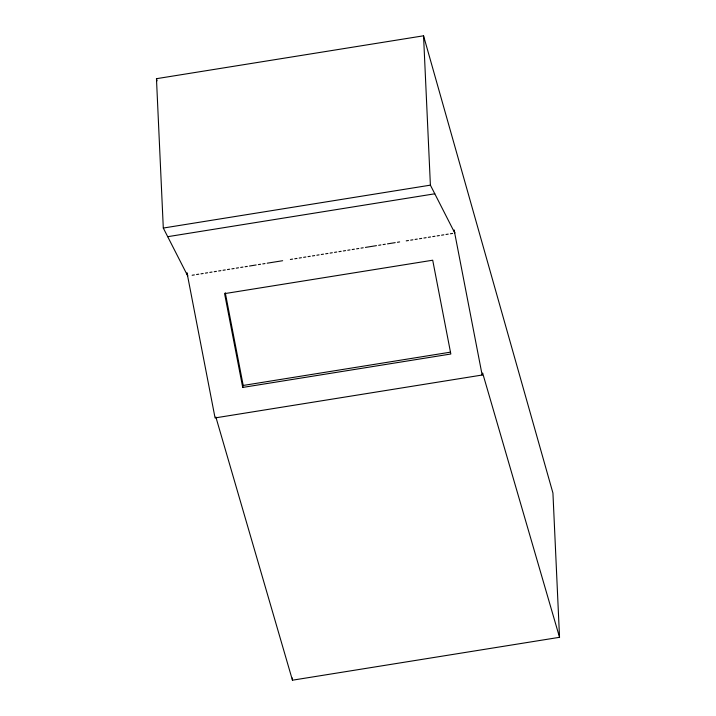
<?xml version="1.0" encoding="UTF-8"?>
<svg xmlns="http://www.w3.org/2000/svg" width="716" height="716" viewBox="0 0 716 716"><rect width="100%" height="100%" fill="white"/><g stroke="black" fill="none" stroke-linecap="round" stroke-linejoin="round"><path stroke-width="1.07" d="M242.715 387.428L224.582 293.632L432.706 260.212L450.838 354.008L242.715 387.428L243.198 385.45L225.272 292.746M559.536 637.312L552.931 493.02L423.55 35.8L156.464 78.688L163.302 228.046L187.735 275.955L187.019 272.868L215.069 417.92L482.154 375.032L482.638 373.054L559.536 637.312L292.45 680.2L215.856 417.016M163.302 228.046L430.397 185.149L454.821 233.058L454.114 229.979L482.154 375.032M167.705 236.683L434.8 193.794M192.148 275.248L194.358 274.89M196.56 274.532L198.771 274.183M200.981 273.825L203.183 273.476M205.394 273.118L207.595 272.76M209.806 272.411L212.017 272.053M214.218 271.704L216.429 271.346M218.64 270.988L220.841 270.639M223.052 270.281L225.254 269.932M227.464 269.574L229.675 269.216M231.877 268.867L234.087 268.509M236.298 268.151L238.5 267.802M240.71 267.444L242.921 267.095M245.123 266.737L247.333 266.379M249.535 266.03L256.158 264.965M258.369 264.607L260.579 264.258M262.781 263.9L264.992 263.551M267.193 263.193L282.65 260.714M290.374 259.469L292.584 259.111M294.786 258.762L296.997 258.404M299.207 258.055L301.409 257.697M303.62 257.339L305.83 256.99M308.032 256.632L310.243 256.283M312.445 255.925L314.655 255.567M316.866 255.218L319.067 254.86M321.278 254.511L323.489 254.153M325.69 253.795L327.901 253.446M330.103 253.088L332.314 252.739M334.524 252.381L336.726 252.023M338.937 251.674L341.147 251.316M343.349 250.967L345.56 250.609M347.77 250.251L349.972 249.902M352.183 249.544L354.384 249.186M356.595 248.837L358.805 248.479M361.007 248.13L363.218 247.772M365.429 247.414L376.464 245.642M378.666 245.293L380.876 244.935M383.087 244.586L385.289 244.228M387.499 243.87L395.223 242.635M397.434 242.276L399.635 241.927M406.258 240.862L408.469 240.504M410.68 240.155L412.881 239.797M415.092 239.439L417.294 239.09M419.504 238.732L421.715 238.374M423.917 238.025L426.127 237.667M428.338 237.318L430.54 236.96M432.75 236.602L434.952 236.253M437.163 235.895L439.373 235.546M441.575 235.188L443.786 234.83M445.996 234.481L448.198 234.123M450.409 233.774L452.619 233.416M243.198 385.45L450.221 352.2M156.464 78.688L157.064 80.836M423.55 35.8L430.397 185.149M292.352 677.98L292.45 680.2"/></g></svg>
